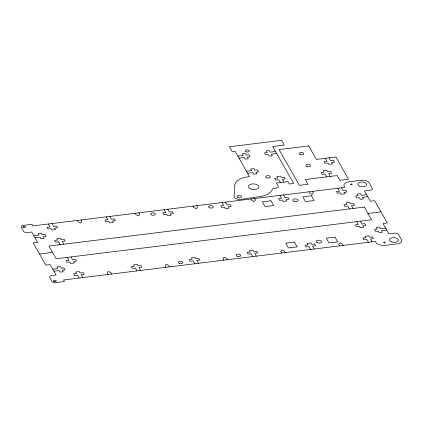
<?xml version="1.0" encoding="UTF-8"?>
<svg xmlns="http://www.w3.org/2000/svg" width="423" height="423" viewBox="0 0 423 423"><rect width="100%" height="100%" fill="white"/><g stroke="black" fill="none" stroke-linecap="round" stroke-linejoin="round"><path stroke-width="0.63" d="M237.874 156.145L243.082 155.5L242.157 153.872L245.34 153.48L246.265 155.109L248.872 154.786L249.998 156.774L247.397 157.097L248.322 158.725L245.139 159.117L244.214 157.488L239.006 158.133M275.495 151.497L270.286 152.143L269.361 150.514L266.178 150.905L267.103 152.534L264.497 152.856L265.628 154.844L268.23 154.522L269.155 156.15L272.338 155.759L271.413 154.131L276.621 153.486M246.456 171.246L251.664 170.606L250.739 168.978L253.922 168.581L254.847 170.21L257.448 169.893L258.58 171.875L255.973 172.198L256.898 173.827L253.715 174.223L252.79 172.595L247.582 173.234M33.824 235.791L39.032 235.146L38.107 233.517L41.29 233.126L42.215 234.754L44.822 234.432L45.948 236.42L43.347 236.743L44.272 238.371L41.089 238.762L40.164 237.134L34.956 237.779M366.598 194.686L361.39 195.331L360.465 193.702L357.282 194.094L358.207 195.722L355.6 196.045L356.732 198.033L359.333 197.71L360.259 199.339L363.442 198.947L362.516 197.319L367.73 196.674M39.529 254.012L52.552 252.404M367.962 213.446L380.986 211.838M52.785 269.176L57.993 268.531L57.068 266.902L60.251 266.511L61.176 268.14L63.783 267.817L64.909 269.805L62.308 270.128L63.233 271.756L60.05 272.148L59.125 270.519L53.917 271.164M385.559 228.071L380.351 228.716L379.426 227.088L376.243 227.479L377.168 229.107L374.561 229.43L375.693 231.418L378.294 231.095L379.22 232.724L382.403 232.333L381.477 230.704L386.685 230.059M329.041 157.858L330.664 160.719L333.631 160.354L334.625 162.104L331.658 162.469L332.467 163.897L328.851 164.346L328.042 162.913L325.076 163.283L324.081 161.533L327.048 161.168L325.419 158.302M341.398 187.807L343.027 190.667L345.993 190.302L346.987 192.047L344.021 192.417L344.83 193.845L341.213 194.294L340.404 192.862L337.438 193.226L336.444 191.482L339.41 191.111L337.781 188.251M353.136 208.47L351.513 205.61L354.479 205.245L353.485 203.495L350.519 203.86L349.705 202.432L346.088 202.876L346.902 204.309L343.936 204.674L344.93 206.424L347.896 206.059L349.52 208.92M360.359 221.192L361.988 224.053L364.954 223.688L365.943 225.433L362.976 225.803L363.791 227.23L360.174 227.68L359.36 226.247L356.393 226.612L355.405 224.867L358.366 224.497L356.742 221.636M372.097 241.856L370.474 238.995L373.44 238.63L372.446 236.88L369.48 237.245L368.666 235.817L365.049 236.261L365.863 237.694L362.897 238.059L363.891 239.809L366.857 239.444L368.481 242.305M330.289 176.417L328.666 173.557L331.632 173.192L330.638 171.442L327.672 171.807L326.857 170.379L323.241 170.823L324.055 172.256L321.089 172.621L322.083 174.371L325.049 174.001L326.672 176.867M312.465 191.381L313.274 192.809L312.28 194.464L309.657 193.258L308.848 191.825M343.159 245.43L342.35 244.002L339.727 242.791L338.733 244.446L339.542 245.879M283.992 182.139L282.363 179.273L285.329 178.908L284.335 177.158L281.374 177.528L280.56 176.095L276.943 176.544L277.752 177.972L274.786 178.337L275.78 180.087L278.746 179.722L280.375 182.583M283.526 194.955L285.15 197.816L288.116 197.451L289.11 199.196L286.144 199.566L286.958 200.994L283.341 201.443L282.527 200.01L279.561 200.375L278.567 198.63L281.533 198.26L279.91 195.4M314.226 249.004L312.597 246.144L315.563 245.779L314.569 244.029L311.603 244.394L310.794 242.966L307.177 243.41L307.986 244.843L305.02 245.208L306.014 246.958L308.98 246.593L310.609 249.454M254.588 198.53L255.402 199.957L254.408 201.612L251.785 200.407L250.971 198.974M285.287 252.579L284.473 251.151L281.855 249.94L280.856 251.595L281.67 253.028M225.655 202.099L227.278 204.965L230.244 204.595L231.238 206.345L228.272 206.71L229.086 208.142L225.47 208.592L224.655 207.159L221.689 207.524L220.695 205.774L223.661 205.409L222.038 202.548M256.349 256.153L254.725 253.292L257.692 252.928L256.698 251.177L253.731 251.542L252.917 250.115L249.3 250.559L250.115 251.992L247.148 252.357L248.142 254.107L251.109 253.737L252.732 256.602M196.716 205.673L197.53 207.106L196.531 208.761L193.914 207.556L193.1 206.123M227.415 259.727L226.601 258.3L223.979 257.089L222.984 258.744L223.793 260.177M167.778 209.248L169.406 212.113L172.373 211.743L173.367 213.493L170.4 213.858L171.209 215.291L167.593 215.735L166.784 214.308L163.817 214.673L162.823 212.922L165.79 212.558L164.161 209.697M198.477 263.302L196.854 260.441L199.82 260.076L198.826 258.326L195.86 258.691L195.045 257.263L191.429 257.707L192.243 259.14L189.277 259.505L190.271 261.255L193.232 260.885L194.86 263.751M138.844 212.822L139.653 214.255L138.659 215.91L136.037 214.699L135.228 213.271M169.538 266.876L168.729 265.443L166.107 264.238L165.107 265.893L165.922 267.325M109.906 216.396L111.529 219.257L114.496 218.892L115.49 220.642L112.523 221.007L113.338 222.44L109.721 222.884L108.907 221.456L105.94 221.821L104.946 220.071L107.913 219.706L106.289 216.846M140.605 270.45L138.977 267.59L141.943 267.22L140.949 265.475L137.983 265.84L137.174 264.407L133.557 264.856L134.366 266.289L131.4 266.654L132.394 268.404L135.36 268.034L136.983 270.894M80.967 219.971L81.782 221.403L80.788 223.058L78.165 221.848L77.351 220.42M111.667 274.025L110.852 272.592L108.23 271.386L107.236 273.041L108.05 274.469M52.034 223.545L53.658 226.405L56.624 226.041L57.618 227.791L54.652 228.156L55.466 229.589L51.844 230.033L51.035 228.605L48.069 228.97L47.075 227.22L50.041 226.855L48.418 223.994M63.767 244.214L62.144 241.353L65.11 240.983L64.116 239.238L61.15 239.603L60.341 238.17L56.724 238.62L57.533 240.047L54.567 240.417L55.561 242.162L58.527 241.797L60.151 244.658M70.99 256.93L72.619 259.791L75.585 259.426L76.579 261.176L73.613 261.541L74.422 262.974L70.805 263.418L69.996 261.99L67.03 262.355L66.036 260.605L69.002 260.24L67.373 257.38M82.728 277.599L81.105 274.739L84.071 274.368L83.077 272.624L80.111 272.988L79.297 271.555L75.68 272.005L76.494 273.432L73.528 273.803L74.522 275.547L77.488 275.183L79.112 278.043M234.765 185.544L234.056 196.251A5.314 2.839 3.5 0 0 241.131 199.339L260.029 196.573A18.972 10.136 3.5 0 0 272.259 189.567A3.035 1.623 3.5 0 1 274.326 188.436L276.208 188.203A3.035 1.623 3.5 0 0 278.202 186.252L276.393 183.074L287.968 181.647L289.321 184.031L293.662 183.492L272.671 146.532L284.245 145.1L281.538 140.33L229.451 146.765L232.164 151.534L235.056 151.175L249.501 176.613L248.052 176.793A18.972 10.136 3.5 0 0 234.765 185.544M308.705 145.909L279.043 149.573L299.357 185.343L308.039 184.269L305.332 179.5L337.163 175.571L339.87 180.341L348.552 179.267L335.91 157.007L316.378 159.423L308.705 145.909M361.48 180.219L349.181 181.742A7.588 4.056 3.5 0 0 344.206 186.606L344.655 187.405L32.862 225.914L31.958 224.322L23.281 225.396A3.035 1.623 3.5 0 0 21.287 227.341L23.545 231.318A3.035 1.623 3.5 0 0 27.342 232.55L31.683 232.016L37.552 242.347L33.211 242.881L45.848 265.142L50.189 264.602L56.058 274.939L51.717 275.473A3.035 1.623 3.5 0 0 49.729 277.419L51.981 281.395A3.035 1.623 3.5 0 0 55.783 282.627L64.46 281.554L63.561 279.968L375.354 241.454L375.804 242.252A7.588 4.056 3.5 0 0 385.295 245.329L397.594 243.812A6.07 3.241 3.5 0 0 401.575 239.92L398.413 234.353A3.035 1.623 3.5 0 0 394.617 233.121L388.832 233.834L382.963 223.503L387.304 222.969L374.662 200.708L370.321 201.248L364.457 190.91L370.241 190.197A3.035 1.623 3.5 0 0 372.235 188.251L369.073 182.688A6.07 3.241 3.5 0 0 361.48 180.219M270.953 200.761L262.271 201.829L264.983 206.598L273.665 205.53L270.953 200.761M311.465 195.754L302.783 196.827L305.491 201.597L314.173 200.523L311.465 195.754M364.351 207.085L48.941 246.043L56.164 258.765L371.574 219.807L364.351 207.085M294.429 242.093L285.747 243.167L288.454 247.936L297.136 246.863L294.429 242.093M334.937 237.092L326.26 238.165L328.967 242.934L337.649 241.861L334.937 237.092M317.483 242.744A2.654 1.417 3.5 0 0 321.58 241.813A2.654 1.417 3.5 0 0 317.731 240.301A2.654 1.417 3.5 0 0 317.483 242.744M294.006 201.411A2.654 1.417 3.5 0 0 298.104 200.476A2.654 1.417 3.5 0 0 294.26 198.963A2.654 1.417 3.5 0 0 294.006 201.411M209.713 207.862A2.279 1.216 3.5 0 0 213.229 207.059A2.279 1.216 3.5 0 0 209.93 205.763A2.279 1.216 3.5 0 0 209.713 207.862M151.841 215.006A2.279 1.216 3.5 0 0 155.352 214.207A2.279 1.216 3.5 0 0 152.058 212.912A2.279 1.216 3.5 0 0 151.841 215.006M359.846 186.273A4.479 2.39 3.5 0 0 366.757 184.698A4.479 2.39 3.5 0 0 360.269 182.149A4.479 2.39 3.5 0 0 359.846 186.273M351.027 184.677A0.761 0.407 3.5 0 0 352.195 184.407A0.761 0.407 3.5 0 0 351.095 183.979A0.761 0.407 3.5 0 0 351.027 184.677M23.392 227.595A1.443 0.772 3.5 0 0 25.618 227.093A1.443 0.772 3.5 0 0 23.529 226.268A1.443 0.772 3.5 0 0 23.392 227.595M54.091 281.649A1.443 0.772 3.5 0 0 56.317 281.142A1.443 0.772 3.5 0 0 54.229 280.322A1.443 0.772 3.5 0 0 54.091 281.649M384.068 242.86A0.761 0.407 3.5 0 0 385.242 242.596A0.761 0.407 3.5 0 0 384.142 242.162A0.761 0.407 3.5 0 0 384.068 242.86M391.444 241.914A4.479 2.39 3.5 0 0 398.355 240.343A4.479 2.39 3.5 0 0 391.867 237.789A4.479 2.39 3.5 0 0 391.444 241.914M179.378 263.497A2.279 1.216 3.5 0 0 182.889 262.694A2.279 1.216 3.5 0 0 179.59 261.398A2.279 1.216 3.5 0 0 179.378 263.497M237.25 256.349A2.279 1.216 3.5 0 0 240.761 255.55A2.279 1.216 3.5 0 0 237.467 254.249A2.279 1.216 3.5 0 0 237.25 256.349M246.186 151.809A2.046 1.095 3.5 0 0 249.348 151.09A2.046 1.095 3.5 0 0 246.382 149.922A2.046 1.095 3.5 0 0 246.186 151.809M238.117 197.546A2.279 1.216 3.5 0 0 241.628 196.748A2.279 1.216 3.5 0 0 238.329 195.447A2.279 1.216 3.5 0 0 238.117 197.546M266.791 177.845A2.279 1.216 3.5 0 0 270.302 177.041A2.279 1.216 3.5 0 0 267.008 175.746A2.279 1.216 3.5 0 0 266.791 177.845M250.797 188.981A5.314 2.839 3.5 0 0 258.992 187.114A5.314 2.839 3.5 0 0 251.299 184.09A5.314 2.839 3.5 0 0 250.797 188.981M300.224 154.575A2.279 1.216 3.5 0 0 303.735 153.771A2.279 1.216 3.5 0 0 300.436 152.476A2.279 1.216 3.5 0 0 300.224 154.575M306.992 166.498A2.279 1.216 3.5 0 0 310.508 165.694A2.279 1.216 3.5 0 0 307.209 164.399A2.279 1.216 3.5 0 0 306.992 166.498"/></g></svg>
